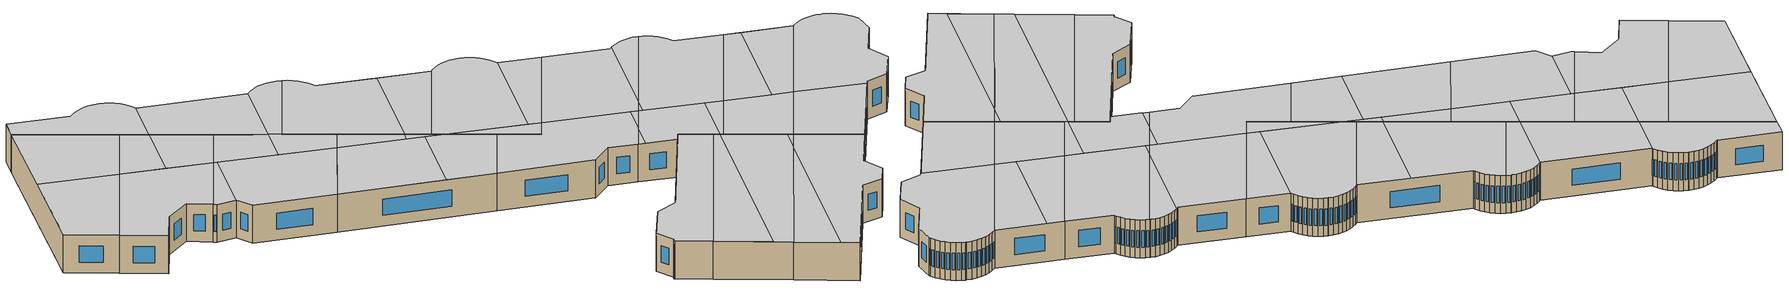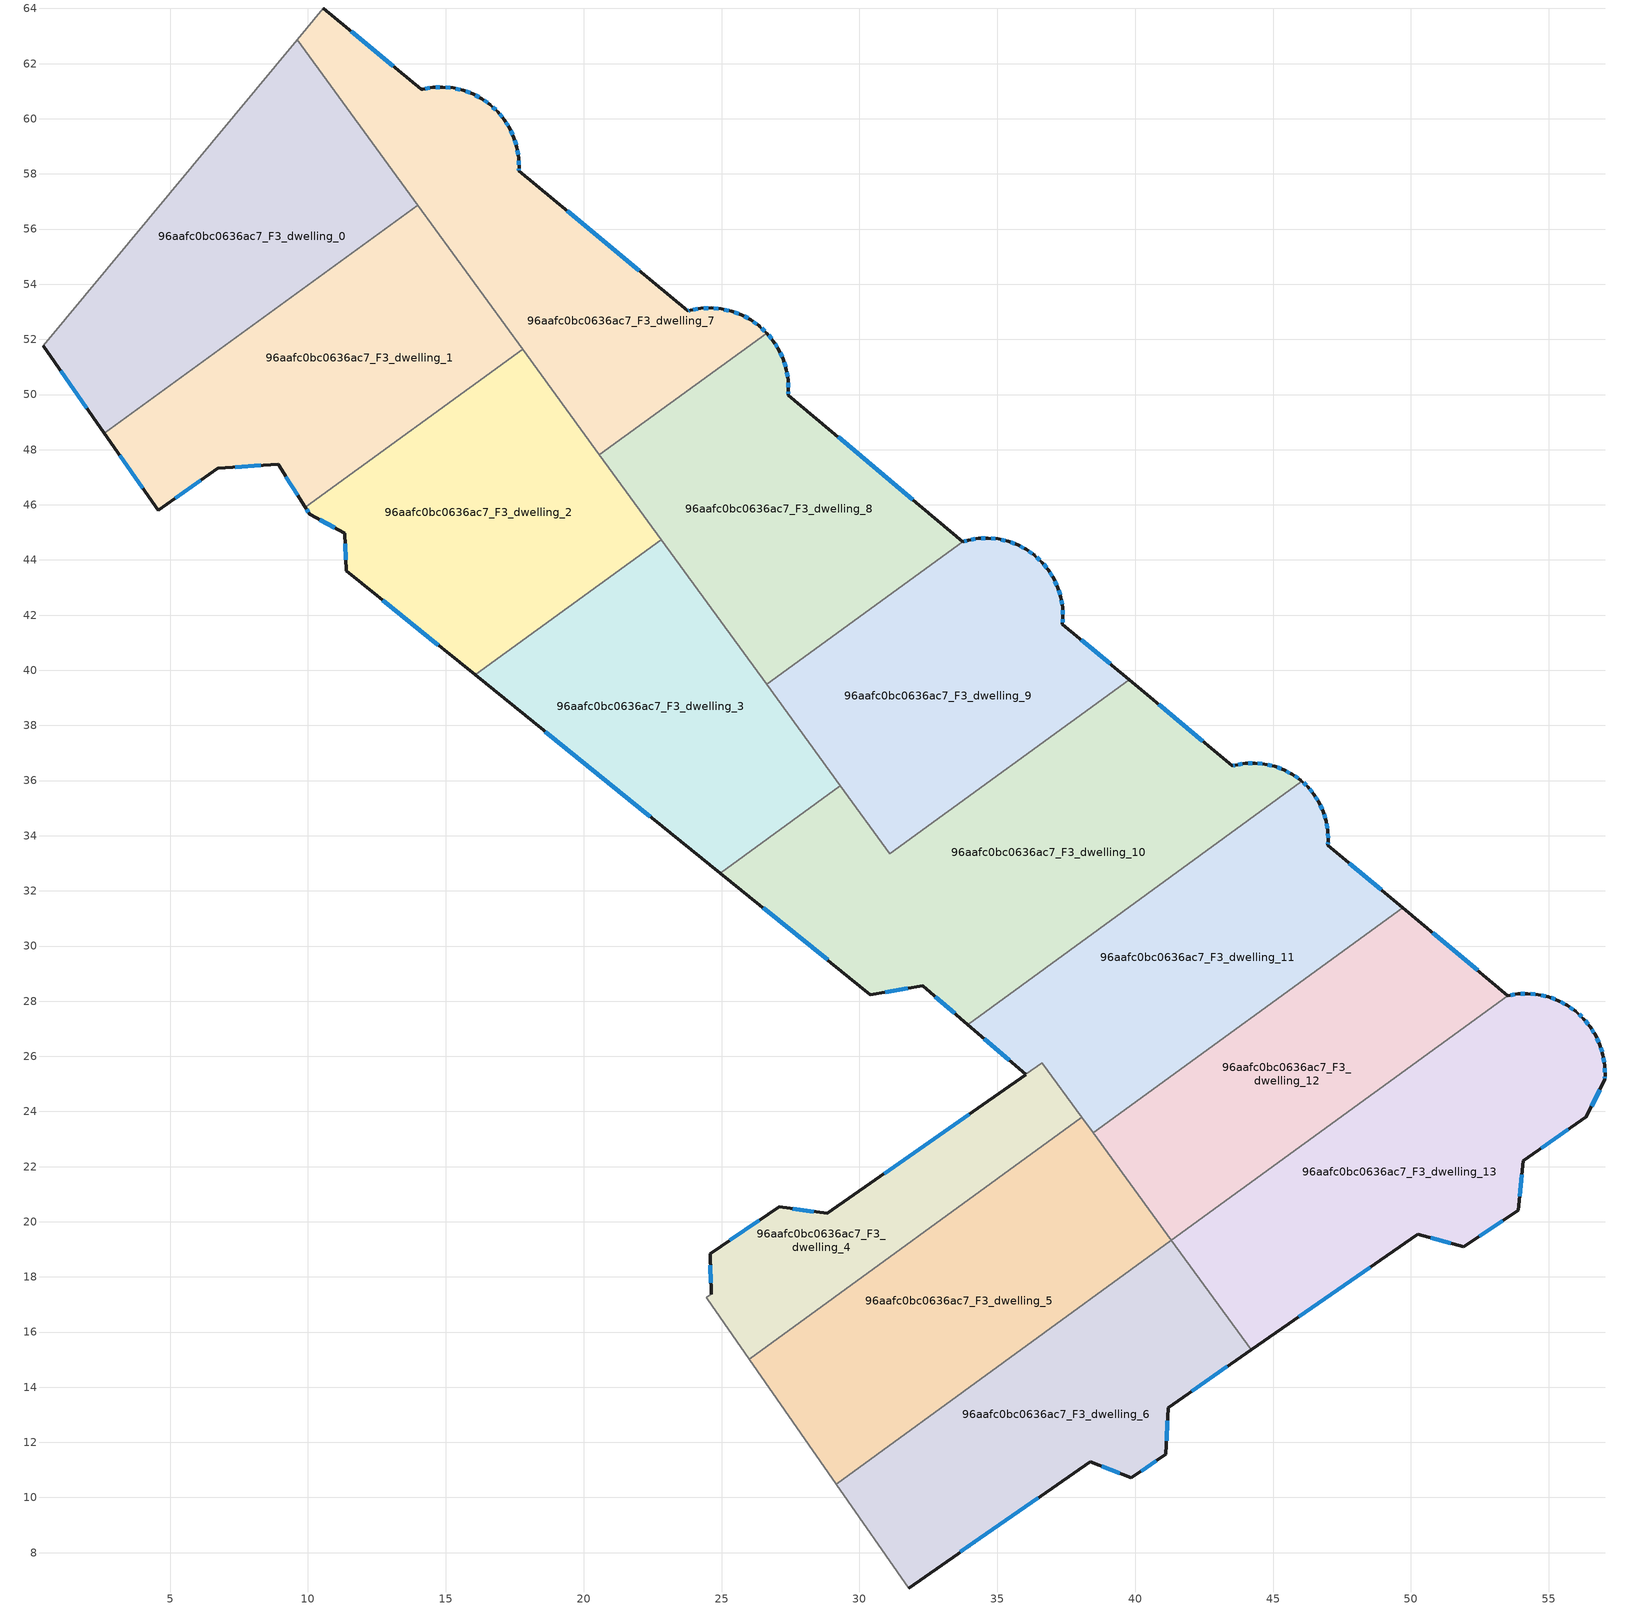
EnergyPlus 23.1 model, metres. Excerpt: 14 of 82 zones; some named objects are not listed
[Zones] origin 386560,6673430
96aafc0bc0636ac7_F3_dwelling_0
 floor to 96aafc0bc0636ac7_F2_dwelling_0 (EU_floor_Construction): 9.61,62.87 13.97,56.87 2.61,48.6 0.41,51.76 z9
 wall outside (EU_wall_Construction): 0.41,51.76 2.61,48.6 z9:12
 wall to 96aafc0bc0636ac7_F3_dwelling_1 (EU_wall_Construction): 2.61,48.6 13.97,56.87 z9:12
 wall adiabatic (EU_wall_Construction): 9.61,62.87 0.41,51.76 z9:12
 wall to 96aafc0bc0636ac7_F3_dwelling_7 (EU_wall_Construction): 13.97,56.87 9.61,62.87 z9:12
 window (EU_Window_Construction): 1.04,50.86 1.98,49.5 z9.86:11.14
 ceiling adiabatic (EU_roof_Construction): 13.97,56.87 9.61,62.87 5.07,57.38 9.51,53.62 z12
 ceiling to 96aafc0bc0636ac7_F4_dwelling_0 (EU_floor_Construction): 9.51,53.62 5.07,57.38 0.41,51.76 2.61,48.6 z12
96aafc0bc0636ac7_F3_dwelling_1
 floor to 96aafc0bc0636ac7_F2_dwelling_1 (EU_floor_Construction): 13.97,56.87 17.78,51.64 9.91,45.91 8.92,47.47 6.73,47.32 4.57,45.79 2.61,48.6 z9
 wall outside (EU_wall_Construction): 2.61,48.6 4.57,45.79 6.73,47.32 8.92,47.47 9.91,45.91 z9:12
 wall to 96aafc0bc0636ac7_F3_dwelling_2 (EU_wall_Construction): 9.91,45.91 17.78,51.64 z9:12
 wall to 96aafc0bc0636ac7_F3_dwelling_7 (EU_wall_Construction): 17.79,51.64 13.98,56.87 z9:12
 window (EU_Window_Construction): 3.17,47.8 4.01,46.6 / 9.2,47.02 9.63,46.35 / 7.36,47.36 8.29,47.43 / 5.19,46.23 6.11,46.88 z9.86:11.14
 ceiling to 96aafc0bc0636ac7_F4_dwelling_0 (EU_floor_Construction): 14.61,49.33 9.51,53.62 2.61,48.6 4.57,45.79 6.73,47.32 8.92,47.47 9.91,45.91 z12
 ceiling to 96aafc0bc0636ac7_F4_dwelling_7 (EU_floor_Construction): 17.78,51.64 15.19,55.2 12.06,51.48 14.61,49.33 z12
 ceiling to 96aafc0bc0636ac7_F4_dwelling_6 (EU_floor_Construction): 12.06,51.48 15.19,55.2 13.97,56.87 9.51,53.62 z12
96aafc0bc0636ac7_F3_dwelling_10
 floor to 96aafc0bc0636ac7_F2_dwelling_10 (EU_floor_Construction): 45.05,36.52 45.39,36.39 45.71,36.23 46,36.02 46.02,36 46.05,35.97 33.93,27.15 32.29,28.56 30.4,28.24 24.95,32.64 29.31,35.81 31.11,33.34 39.78,39.66 43.53,36.53 43.64,36.56 43.99,36.62 44.35,36.63 44.71,36.6 z9
 wall outside (EU_wall_Construction): 24.95,32.64 30.4,28.24 32.29,28.56 33.93,27.15 / 46.05,35.97 46.02,36 46,36.02 45.71,36.23 45.39,36.39 45.05,36.52 44.71,36.6 44.35,36.63 43.99,36.62 43.64,36.56 43.53,36.53 39.78,39.66 z9:12
 wall to 96aafc0bc0636ac7_F3_dwelling_3 (EU_wall_Construction): 29.31,35.81 24.95,32.64 z9:12
 wall to 96aafc0bc0636ac7_F3_dwelling_9 (EU_wall_Construction): 39.78,39.66 31.11,33.34 29.31,35.81 z9:12
 wall to 96aafc0bc0636ac7_F3_dwelling_11 (EU_wall_Construction): 33.93,27.15 46.05,35.97 z9:12
 window (EU_Window_Construction): 30.94,28.33 31.75,28.47 / 26.51,31.38 28.85,29.49 / 42.46,37.43 40.85,38.76 / 43.61,36.55 43.56,36.54 / 43.89,36.6 43.74,36.58 / 44.25,36.63 44.09,36.62 / 44.6,36.61 44.45,36.62 / 44.96,36.54 44.81,36.58 / 45.29,36.43 45.15,36.48 / 45.62,36.27 45.48,36.35 / 45.91,36.08 45.79,36.17 / 32.76,28.16 33.46,27.55 z9.86:11.14
 ceiling to 96aafc0bc0636ac7_F4_dwelling_10 (EU_floor_Construction): 38.76,30.67 43.75,36.58 43.64,36.56 43.53,36.53 39.78,39.66 32.43,34.3 37.67,29.88 z12
 ceiling to 96aafc0bc0636ac7_F4_dwelling_2 (EU_floor_Construction): 35.7,28.45 37.23,30.25 32.43,34.3 31.11,33.34 29.31,35.81 24.95,32.64 30.4,28.24 32.29,28.56 33.93,27.15 z12
 ceiling to 96aafc0bc0636ac7_F4_dwelling_11 (EU_floor_Construction): 46.05,35.97 46.02,36 46,36.02 45.71,36.23 45.39,36.39 45.05,36.52 44.71,36.6 44.35,36.63 43.99,36.62 43.75,36.58 38.76,30.67 z12
 ceiling to 96aafc0bc0636ac7_F4_dwelling_3 (EU_floor_Construction): 37.67,29.88 37.23,30.25 35.7,28.45 z12
96aafc0bc0636ac7_F3_dwelling_11
 floor to 96aafc0bc0636ac7_F2_dwelling_11 (EU_floor_Construction): 46.82,34.87 46.93,34.53 46.99,34.17 47,33.82 46.99,33.65 49.7,31.39 38.47,23.22 36.63,25.76 36.04,25.34 33.93,27.15 46.05,35.97 46.26,35.78 46.49,35.5 46.68,35.2 z9
 wall outside (EU_wall_Construction): 49.7,31.39 46.99,33.65 47,33.82 46.99,34.17 46.93,34.53 46.82,34.87 46.68,35.2 46.49,35.5 46.26,35.78 46.05,35.97 / 33.93,27.15 36.04,25.34 z9:12
 wall to 96aafc0bc0636ac7_F3_dwelling_12 (EU_wall_Construction): 38.47,23.22 49.7,31.39 z9:12
 wall to 96aafc0bc0636ac7_F3_dwelling_4 (EU_wall_Construction): 36.04,25.34 36.63,25.76 / 36.63,25.75 38.06,23.8 z9:12
 wall to 96aafc0bc0636ac7_F3_dwelling_5 (EU_wall_Construction): 38.06,23.8 38.47,23.22 z9:12
 window (EU_Window_Construction): 46.62,35.28 46.54,35.41 / 46.78,34.96 46.72,35.1 / 46.9,34.63 46.85,34.77 / 46.97,34.28 46.95,34.43 / 47,33.92 46.99,34.07 / 46.99,33.7 47,33.77 / 48.92,32.04 47.76,33 / 34.53,26.64 35.43,25.86 / 46.2,35.83 46.11,35.92 / 46.42,35.58 46.32,35.7 z9.86:11.14
 ceiling to 96aafc0bc0636ac7_F4_dwelling_11 (EU_floor_Construction): 49.7,31.39 46.99,33.65 47,33.82 46.99,34.17 46.93,34.53 46.82,34.87 46.68,35.2 46.49,35.5 46.26,35.78 46.05,35.97 38.76,30.67 37.92,29.67 42.28,25.99 z12
 ceiling to 96aafc0bc0636ac7_F4_dwelling_10 (EU_floor_Construction): 37.92,29.67 38.76,30.67 37.67,29.88 z12
 ceiling to 96aafc0bc0636ac7_F4_dwelling_4 (EU_floor_Construction): 42.28,25.99 41.26,26.85 38.35,23.4 38.48,23.22 z12
 ceiling to 96aafc0bc0636ac7_F4_dwelling_3 (EU_floor_Construction): 38.35,23.4 41.26,26.85 37.67,29.88 35.7,28.45 34.33,26.81 36.04,25.34 36.63,25.76 z12
 ceiling adiabatic (EU_roof_Construction): 36.04,25.34 34.33,26.81 35.7,28.45 33.93,27.15 z12
96aafc0bc0636ac7_F3_dwelling_12
 floor to 96aafc0bc0636ac7_F2_dwelling_12 (EU_floor_Construction): 53.52,28.21 41.32,19.32 38.47,23.22 49.7,31.39 z9
 wall outside (EU_wall_Construction): 53.52,28.21 49.7,31.39 z9:12
 wall to 96aafc0bc0636ac7_F3_dwelling_13 (EU_wall_Construction): 41.32,19.32 53.52,28.21 z9:12
 wall to 96aafc0bc0636ac7_F3_dwelling_5 (EU_wall_Construction): 38.47,23.22 41.32,19.32 z9:12
 window (EU_Window_Construction): 52.43,29.12 50.79,30.48 z9.86:11.14
 ceiling to 96aafc0bc0636ac7_F4_dwelling_11 (EU_floor_Construction): 44.91,23.78 50.65,30.59 49.7,31.39 42.28,25.99 z12
 ceiling to 96aafc0bc0636ac7_F4_dwelling_12 (EU_floor_Construction): 53.52,28.21 50.65,30.59 44.91,23.78 46.08,22.79 z12
 ceiling adiabatic (EU_roof_Construction): 46.08,22.79 42.28,25.99 38.47,23.22 41.32,19.32 z12
96aafc0bc0636ac7_F3_dwelling_13
 floor to 96aafc0bc0636ac7_F2_dwelling_13 (EU_floor_Construction): 56.26,27.37 56.5,27.08 56.7,26.76 56.85,26.42 56.96,26.05 57.03,25.68 57.04,25.31 57.03,25.17 56.37,23.8 54.08,22.21 53.89,20.41 51.92,19.09 50.25,19.55 44.21,15.35 41.32,19.32 53.52,28.21 53.87,28.26 54.24,28.28 54.62,28.24 54.99,28.16 55.34,28.02 55.67,27.85 55.98,27.63 56.04,27.58 z9
 wall outside (EU_wall_Construction): 44.21,15.35 50.25,19.55 51.92,19.09 53.89,20.41 54.08,22.21 56.37,23.8 57.03,25.17 57.04,25.31 57.03,25.68 56.96,26.05 56.85,26.42 56.7,26.76 56.5,27.08 56.26,27.37 56.04,27.58 55.98,27.63 55.67,27.85 55.34,28.02 54.99,28.16 54.62,28.24 54.24,28.28 53.87,28.26 53.52,28.21 z9:12
 wall to 96aafc0bc0636ac7_F3_dwelling_6 (EU_wall_Construction): 41.32,19.32 44.21,15.35 z9:12
 window (EU_Window_Construction): 55.58,27.9 55.44,27.97 / 55.89,27.69 55.76,27.78 / 56.2,27.43 56.1,27.52 / 56.43,27.16 56.33,27.29 / 56.64,26.85 56.55,26.99 / 56.81,26.51 56.74,26.66 / 56.93,26.16 56.89,26.31 / 57.01,25.79 56.98,25.95 / 57.04,25.41 57.03,25.58 / 57.03,25.21 57.04,25.27 / 56.56,24.19 56.84,24.78 / 54.73,22.66 55.71,23.35 / 53.95,20.93 54.02,21.7 / 52.48,19.47 53.33,20.03 / 50.73,19.42 51.44,19.22 / 45.93,16.55 48.52,18.35 / 53.77,28.25 53.62,28.22 / 54.14,28.27 53.98,28.27 / 54.51,28.25 54.35,28.26 / 54.88,28.18 54.73,28.22 / 55.24,28.06 55.09,28.12 z9.86:11.14
 ceiling to 96aafc0bc0636ac7_F4_dwelling_5 (EU_floor_Construction): 50.07,19.42 46.08,22.79 41.32,19.32 44.21,15.35 z12
 ceiling to 96aafc0bc0636ac7_F4_dwelling_12 (EU_floor_Construction): 53.89,20.41 54.08,22.21 56.37,23.8 57.03,25.17 57.04,25.31 57.03,25.68 56.96,26.05 56.85,26.42 56.7,26.76 56.5,27.08 56.26,27.37 56.04,27.58 55.98,27.63 55.67,27.85 55.34,28.02 54.99,28.16 54.62,28.24 54.24,28.28 53.87,28.26 53.52,28.21 46.08,22.79 50.07,19.42 50.25,19.55 51.92,19.09 z12
96aafc0bc0636ac7_F3_dwelling_2
 floor to 96aafc0bc0636ac7_F2_dwelling_2 (EU_floor_Construction): 17.78,51.64 22.81,44.74 16.07,39.83 11.39,43.62 11.33,44.97 10.07,45.67 9.91,45.91 z9
 wall outside (EU_wall_Construction): 9.91,45.91 10.07,45.67 11.33,44.97 11.39,43.62 16.07,39.83 z9:12
 wall to 96aafc0bc0636ac7_F3_dwelling_3 (EU_wall_Construction): 16.07,39.83 22.81,44.74 z9:12
 wall to 96aafc0bc0636ac7_F3_dwelling_8 (EU_wall_Construction): 22.81,44.74 20.57,47.81 z9:12
 wall to 96aafc0bc0636ac7_F3_dwelling_7 (EU_wall_Construction): 20.57,47.81 17.79,51.64 z9:12
 window (EU_Window_Construction): 9.96,45.84 10.02,45.73 / 12.72,42.53 14.73,40.91 / 11.35,44.58 11.37,44 / 10.43,45.47 10.97,45.17 z9.86:11.14
 ceiling to 96aafc0bc0636ac7_F4_dwelling_1 (EU_floor_Construction): 21.33,43.66 14.84,49.13 11.33,44.97 11.39,43.62 16.07,39.83 z12
 ceiling to 96aafc0bc0636ac7_F4_dwelling_0 (EU_floor_Construction): 11.33,44.97 14.84,49.13 14.61,49.33 9.91,45.91 10.07,45.67 z12
 ceiling to 96aafc0bc0636ac7_F4_dwelling_7 (EU_floor_Construction): 18.13,46.36 20.01,48.58 17.78,51.64 14.61,49.33 z12
 ceiling adiabatic (EU_roof_Construction): 22.81,44.74 20.01,48.58 18.13,46.36 21.33,43.66 z12
96aafc0bc0636ac7_F3_dwelling_3
 floor to 96aafc0bc0636ac7_F2_dwelling_3 (EU_floor_Construction): 22.81,44.74 29.31,35.81 24.95,32.64 16.07,39.83 z9
 wall outside (EU_wall_Construction): 16.07,39.83 24.95,32.64 z9:12
 wall to 96aafc0bc0636ac7_F3_dwelling_8 (EU_wall_Construction): 26.63,39.49 22.81,44.74 z9:12
 wall to 96aafc0bc0636ac7_F3_dwelling_9 (EU_wall_Construction): 29.31,35.81 26.63,39.49 z9:12
 window (EU_Window_Construction): 18.6,37.78 22.41,34.7 z9.86:11.14
 ceiling to 96aafc0bc0636ac7_F4_dwelling_1 (EU_floor_Construction): 22.13,34.93 26.1,39.64 21.33,43.66 16.07,39.83 z12
 ceiling to 96aafc0bc0636ac7_F4_dwelling_2 (EU_floor_Construction): 29.31,35.81 27.2,38.71 26.1,39.64 22.13,34.93 24.95,32.64 z12
 ceiling to 96aafc0bc0636ac7_F4_dwelling_9 (EU_floor_Construction): 27.2,38.71 25.55,40.97 25.12,40.46 z12
 ceiling adiabatic (EU_roof_Construction): 25.12,40.46 25.55,40.97 22.81,44.74 21.33,43.66 z12
96aafc0bc0636ac7_F3_dwelling_4
 floor to 96aafc0bc0636ac7_F2_dwelling_4 (EU_floor_Construction): 36.63,25.76 38.06,23.8 26,15.02 24.48,17.2 24.44,17.26 24.48,17.28 24.63,17.37 24.58,18.83 27.09,20.54 28.84,20.3 z9
 wall outside (EU_wall_Construction): 36.03,25.34 28.84,20.3 27.09,20.54 24.58,18.83 24.63,17.37 z9:12
 wall to 96aafc0bc0636ac7_F3_dwelling_5 (EU_wall_Construction): 26,15.02 38.06,23.8 z9:12
 wall adiabatic (EU_wall_Construction): 24.63,17.37 24.48,17.28 24.44,17.26 24.48,17.2 26,15.02 z9:12
 window (EU_Window_Construction): 24.6,18.42 24.61,17.79 / 26.38,20.05 25.3,19.32 / 28.34,20.37 27.59,20.47 / 33.98,23.9 30.89,21.74 z9.86:11.14
 ceiling to 96aafc0bc0636ac7_F4_dwelling_3 (EU_floor_Construction): 38.06,23.8 36.63,25.76 28.84,20.3 27.09,20.54 24.58,18.83 24.63,17.37 24.44,17.26 24.48,17.2 26,15.02 z12
96aafc0bc0636ac7_F3_dwelling_5
 floor to 96aafc0bc0636ac7_F2_dwelling_5 (EU_floor_Construction): 38.06,23.8 41.32,19.32 29.17,10.47 26,15.02 z9
 wall to 96aafc0bc0636ac7_F3_dwelling_6 (EU_wall_Construction): 29.17,10.47 41.32,19.32 z9:12
 wall adiabatic (EU_wall_Construction): 26,15.02 29.17,10.47 z9:12
 ceiling to 96aafc0bc0636ac7_F4_dwelling_4 (EU_floor_Construction): 39.95,18.32 41.07,19.66 38.35,23.4 28.39,11.59 29.17,10.48 z12
 ceiling to 96aafc0bc0636ac7_F4_dwelling_3 (EU_floor_Construction): 28.39,11.59 38.35,23.4 38.06,23.8 26,15.02 z12
 ceiling adiabatic (EU_roof_Construction): 41.32,19.32 41.07,19.66 39.95,18.32 z12
96aafc0bc0636ac7_F3_dwelling_6
 floor to 96aafc0bc0636ac7_F2_dwelling_6 (EU_floor_Construction): 41.32,19.32 44.21,15.35 41.19,13.26 41.12,11.57 39.86,10.71 38.37,11.29 31.78,6.72 29.17,10.47 z9
 wall outside (EU_wall_Construction): 31.78,6.72 38.37,11.29 39.86,10.71 41.12,11.57 41.19,13.26 44.21,15.35 z9:12
 wall adiabatic (EU_wall_Construction): 29.17,10.47 31.78,6.72 z9:12
 window (EU_Window_Construction): 33.67,8.03 36.49,9.99 / 42.05,13.86 43.35,14.75 / 41.14,12.05 41.17,12.78 / 40.22,10.96 40.76,11.32 / 38.8,11.13 39.44,10.88 z9.86:11.14
 ceiling to 96aafc0bc0636ac7_F4_dwelling_5 (EU_floor_Construction): 41.12,11.57 41.19,13.26 44.21,15.35 41.32,19.32 39.95,18.32 31.05,7.77 31.78,6.72 38.37,11.29 39.86,10.71 z12
 ceiling to 96aafc0bc0636ac7_F4_dwelling_4 (EU_floor_Construction): 31.05,7.77 39.95,18.32 29.17,10.48 z12
96aafc0bc0636ac7_F3_dwelling_7
 floor to 96aafc0bc0636ac7_F2_dwelling_7 (EU_floor_Construction): 17.32,59.65 17.47,59.32 17.58,58.96 17.64,58.59 17.66,58.22 17.65,58.11 23.77,53.04 23.87,53.06 24.24,53.13 24.62,53.14 25,53.1 25.37,53.02 25.72,52.89 26.06,52.71 26.36,52.49 26.4,52.46 26.64,52.23 20.57,47.81 9.61,62.87 10.57,64.02 14.11,61.07 14.16,61.08 14.52,61.14 14.9,61.15 15.27,61.12 15.63,61.03 15.98,60.9 16.31,60.73 16.61,60.51 16.63,60.49 16.88,60.26 17.12,59.97 z9
 wall outside (EU_wall_Construction): 26.64,52.23 26.4,52.46 26.36,52.49 26.06,52.71 25.72,52.89 25.37,53.02 25,53.1 24.62,53.14 24.24,53.13 23.87,53.06 23.77,53.04 17.65,58.11 17.66,58.22 17.64,58.59 17.58,58.96 17.47,59.32 17.32,59.65 17.12,59.97 16.88,60.26 16.63,60.49 16.61,60.51 16.31,60.73 15.98,60.9 15.63,61.03 15.27,61.12 14.9,61.15 14.52,61.14 14.16,61.08 14.11,61.07 10.57,64.02 z9:12
 wall to 96aafc0bc0636ac7_F3_dwelling_8 (EU_wall_Construction): 20.57,47.81 26.64,52.23 z9:12
 wall adiabatic (EU_wall_Construction): 10.57,64.02 9.61,62.87 z9:12
 window (EU_Window_Construction): 14.42,61.12 14.26,61.09 / 14.79,61.15 14.63,61.14 / 15.16,61.13 15,61.14 / 15.53,61.06 15.37,61.09 / 15.88,60.94 15.73,60.99 / 16.21,60.78 16.07,60.85 / 16.52,60.57 16.39,60.67 / 16.81,60.32 16.71,60.43 / 17.05,60.05 16.95,60.17 / 17.26,59.74 17.18,59.88 / 17.43,59.41 17.36,59.56 / 17.55,59.06 17.5,59.21 / 17.63,58.7 17.6,58.85 / 17.65,58.33 17.65,58.48 / 17.65,58.14 17.65,58.19 / 22.02,54.49 19.4,56.66 / 23.84,53.06 23.8,53.05 / 24.13,53.11 23.97,53.08 / 24.51,53.14 24.35,53.13 / 24.89,53.11 24.73,53.13 / 25.26,53.04 25.1,53.08 / 25.62,52.92 25.47,52.98 / 25.96,52.76 25.82,52.84 / 26.28,52.55 26.14,52.65 / 26.57,52.3 26.47,52.4 / 13.09,61.91 11.58,63.17 z9.86:11.14
 ceiling to 96aafc0bc0636ac7_F4_dwelling_7 (EU_floor_Construction): 20.01,48.58 23.77,53.04 17.65,58.11 15.19,55.2 z12
 ceiling to 96aafc0bc0636ac7_F4_dwelling_8 (EU_floor_Construction): 26.64,52.23 26.4,52.46 26.36,52.49 26.06,52.71 25.72,52.89 25.37,53.02 25,53.1 24.62,53.14 24.24,53.13 23.87,53.06 23.77,53.04 20.01,48.58 20.57,47.81 z12
 ceiling to 96aafc0bc0636ac7_F4_dwelling_6 (EU_floor_Construction): 15.19,55.2 17.65,58.11 17.66,58.22 17.64,58.59 17.58,58.96 17.47,59.32 17.32,59.65 17.12,59.97 16.88,60.26 16.63,60.49 16.61,60.51 16.31,60.73 15.98,60.9 15.63,61.03 15.27,61.12 14.9,61.15 14.52,61.14 14.16,61.08 14.11,61.07 10.57,64.02 9.61,62.87 z12
96aafc0bc0636ac7_F3_dwelling_8
 floor to 96aafc0bc0636ac7_F2_dwelling_8 (EU_floor_Construction): 27.35,50.91 27.41,50.53 27.43,50.15 27.42,49.98 33.74,44.67 26.63,39.49 20.57,47.81 26.64,52.23 26.88,51.94 27.08,51.62 27.24,51.27 z9
 wall outside (EU_wall_Construction): 33.74,44.67 27.42,49.98 27.43,50.15 27.41,50.53 27.35,50.91 27.24,51.27 27.08,51.62 26.88,51.94 26.64,52.23 z9:12
 wall to 96aafc0bc0636ac7_F3_dwelling_9 (EU_wall_Construction): 26.63,39.49 33.74,44.67 z9:12
 window (EU_Window_Construction): 27.03,51.71 26.94,51.85 / 27.2,51.37 27.13,51.52 / 27.32,51.01 27.27,51.17 / 27.4,50.64 27.37,50.8 / 27.42,50.26 27.42,50.42 / 27.42,50.03 27.43,50.1 / 31.94,46.18 29.23,48.46 / 26.81,52.02 26.71,52.15 z9.86:11.14
 ceiling to 96aafc0bc0636ac7_F4_dwelling_8 (EU_floor_Construction): 25.55,40.97 30.77,47.16 27.42,49.98 27.43,50.15 27.41,50.53 27.35,50.91 27.24,51.27 27.08,51.62 26.88,51.94 26.64,52.23 20.57,47.81 z12
 ceiling to 96aafc0bc0636ac7_F4_dwelling_9 (EU_floor_Construction): 33.74,44.67 30.77,47.16 25.55,40.97 26.63,39.49 z12
96aafc0bc0636ac7_F3_dwelling_9
 floor to 96aafc0bc0636ac7_F2_dwelling_9 (EU_floor_Construction): 37.05,43.33 37.2,43 37.31,42.65 37.37,42.29 37.38,41.92 37.36,41.68 39.78,39.66 31.11,33.34 26.63,39.49 33.74,44.67 33.95,44.72 34.31,44.78 34.68,44.8 35.04,44.76 35.39,44.68 35.74,44.55 36.06,44.38 36.36,44.17 36.37,44.16 36.62,43.92 36.85,43.64 z9
 wall outside (EU_wall_Construction): 39.78,39.66 37.36,41.68 37.38,41.92 37.37,42.29 37.31,42.65 37.2,43 37.05,43.33 36.85,43.64 36.62,43.92 36.37,44.16 36.36,44.17 36.06,44.38 35.74,44.55 35.39,44.68 35.04,44.76 34.68,44.8 34.31,44.78 33.95,44.72 33.74,44.67 z9:12
 window (EU_Window_Construction): 34.21,44.77 34.05,44.74 / 34.57,44.79 34.42,44.79 / 34.94,44.77 34.78,44.79 / 35.29,44.7 35.14,44.74 / 35.64,44.59 35.49,44.64 / 35.97,44.43 35.83,44.5 / 36.27,44.23 36.14,44.32 / 36.55,43.99 36.44,44.09 / 36.79,43.72 36.69,43.84 / 36.99,43.42 36.91,43.55 / 37.16,43.09 37.09,43.23 / 37.28,42.75 37.23,42.9 / 37.35,42.39 37.32,42.54 / 37.38,42.03 37.37,42.18 / 37.37,41.75 37.37,41.85 / 39.09,40.23 38.05,41.1 / 33.89,44.71 33.8,44.68 z9.86:11.14
 ceiling to 96aafc0bc0636ac7_F4_dwelling_9 (EU_floor_Construction): 31.68,34.93 37.36,41.68 37.38,41.92 37.37,42.29 37.31,42.65 37.2,43 37.05,43.33 36.85,43.64 36.62,43.92 36.37,44.16 36.36,44.17 36.06,44.38 35.74,44.55 35.39,44.68 35.04,44.76 34.68,44.8 34.31,44.78 33.95,44.72 33.74,44.67 26.63,39.49 27.2,38.71 z12
 ceiling to 96aafc0bc0636ac7_F4_dwelling_10 (EU_floor_Construction): 39.78,39.66 37.36,41.68 31.68,34.93 32.43,34.3 z12
 ceiling to 96aafc0bc0636ac7_F4_dwelling_2 (EU_floor_Construction): 32.43,34.3 27.2,38.71 31.11,33.34 z12
[Building]
EU S2 Campaign: North Axis=0; Terrain=City; Solar Distribution=FullExterior
[Site:Location]
Helsinki-Vantaa.AP: Latitude=60.317; Longitude=24.963; Time Zone=2; Elevation=54.6
[SizingPeriod:WeatherFileDays]
AnnualSizingPeriod: Begin Month=1; Begin Day of Month=1; End Month=12; End Day of Month=31; Day of Week for Start Day=Monday; Use Weather File Daylight Saving Period=No; Use Weather File Rain and Snow Indicators=No
[MATERIAL]
EU_InternalMass_Material: Roughness=MediumRough; Thickness=0.1; Conductivity=1; Density=1800; Specific Heat=900; Thermal Absorptance=0.9; Solar Absorptance=0.7; Visible Absorptance=0.7
[MATERIAL:NOMASS] Roughness=MediumRough; Thermal Absorptance=0.9; Solar Absorptance=0.7; Visible Absorptance=0.7
Name | Thermal Resistance
EU_wall_NoMass | 1.10183
EU_roof_NoMass; EU_floor_NoMass | 1.70606
[WINDOWMATERIAL:SIMPLEGLAZINGSYSTEM]
EU_Window_SimpleGlazing: UFactor=3.11035; Solar Heat Gain Coefficient=0.8; Visible Transmittance=0.8
[CONSTRUCTION]
EU_wall_Construction: EU_wall_NoMass
EU_roof_Construction: EU_roof_NoMass
EU_floor_Construction: EU_floor_NoMass
EU_Window_Construction: EU_Window_SimpleGlazing
EU_InternalMass_Construction: EU_InternalMass_Material
[ZONE] Type=1; Multiplier=1; Ceiling Height=autocalculate; Floor Area=autocalculate; Part of Total Floor Area=Yes
Name | Volume
96aafc0bc0636ac7_F3_dwelling_0 | 236.595
96aafc0bc0636ac7_F3_dwelling_1 | 236.65
96aafc0bc0636ac7_F3_dwelling_10 | 344.596
96aafc0bc0636ac7_F3_dwelling_11 | 245.219
96aafc0bc0636ac7_F3_dwelling_12 | 209.717
96aafc0bc0636ac7_F3_dwelling_13 | 263.496
96aafc0bc0636ac7_F3_dwelling_2 | 236.61
96aafc0bc0636ac7_F3_dwelling_3 | 227.387
96aafc0bc0636ac7_F3_dwelling_4 | 129.318
96aafc0bc0636ac7_F3_dwelling_5 | 248.728
96aafc0bc0636ac7_F3_dwelling_6 | 224.537
96aafc0bc0636ac7_F3_dwelling_7 | 236.621
96aafc0bc0636ac7_F3_dwelling_8 | 237.795
96aafc0bc0636ac7_F3_dwelling_9 | 235.43
[INTERNALMASS] Construction=EU_InternalMass_Construction
Name | Zone or ZoneList | Surface Area
96aafc0bc0636ac7_F3_dwelling_0_EU_InternalMass | 96aafc0bc0636ac7_F3_dwelling_0 | 78.8651
96aafc0bc0636ac7_F3_dwelling_1_EU_InternalMass | 96aafc0bc0636ac7_F3_dwelling_1 | 78.8835
96aafc0bc0636ac7_F3_dwelling_2_EU_InternalMass | 96aafc0bc0636ac7_F3_dwelling_2 | 78.8698
96aafc0bc0636ac7_F3_dwelling_3_EU_InternalMass | 96aafc0bc0636ac7_F3_dwelling_3 | 75.7956
96aafc0bc0636ac7_F3_dwelling_4_EU_InternalMass | 96aafc0bc0636ac7_F3_dwelling_4 | 43.1028
96aafc0bc0636ac7_F3_dwelling_5_EU_InternalMass | 96aafc0bc0636ac7_F3_dwelling_5 | 82.9095
96aafc0bc0636ac7_F3_dwelling_6_EU_InternalMass | 96aafc0bc0636ac7_F3_dwelling_6 | 74.8455
96aafc0bc0636ac7_F3_dwelling_7_EU_InternalMass | 96aafc0bc0636ac7_F3_dwelling_7 | 78.8724
96aafc0bc0636ac7_F3_dwelling_8_EU_InternalMass | 96aafc0bc0636ac7_F3_dwelling_8 | 79.2651
96aafc0bc0636ac7_F3_dwelling_9_EU_InternalMass | 96aafc0bc0636ac7_F3_dwelling_9 | 78.477
96aafc0bc0636ac7_F3_dwelling_10_EU_InternalMass | 96aafc0bc0636ac7_F3_dwelling_10 | 114.866
96aafc0bc0636ac7_F3_dwelling_11_EU_InternalMass | 96aafc0bc0636ac7_F3_dwelling_11 | 81.7392
96aafc0bc0636ac7_F3_dwelling_12_EU_InternalMass | 96aafc0bc0636ac7_F3_dwelling_12 | 69.9057
96aafc0bc0636ac7_F3_dwelling_13_EU_InternalMass | 96aafc0bc0636ac7_F3_dwelling_13 | 87.8324
[OTHEREQUIPMENT] Fuel Type=Electricity; Design Level Calculation Method=Watts/Area; Power per Zone Floor Area=1; Fraction Latent=0; Fraction Radiant=0; Fraction Lost=0; Carbon Dioxide Generation Rate=0; EndUse Subcategory=EU_Step8_InternalGains
Name | Zone or ZoneList or Space or SpaceList | Schedule
EU_Step8_InternalGain_96aafc0bc0636ac7_F3_dwelling_0_f000 | 96aafc0bc0636ac7_F3_dwelling_0 | EU_Step8_GainSchedule_96aafc0bc0636ac7_F3_dwelling_0_f000
EU_Step8_InternalGain_96aafc0bc0636ac7_F3_dwelling_1_f000 | 96aafc0bc0636ac7_F3_dwelling_1 | EU_Step8_GainSchedule_96aafc0bc0636ac7_F3_dwelling_1_f000
EU_Step8_InternalGain_96aafc0bc0636ac7_F3_dwelling_2_f000 | 96aafc0bc0636ac7_F3_dwelling_2 | EU_Step8_GainSchedule_96aafc0bc0636ac7_F3_dwelling_2_f000
EU_Step8_InternalGain_96aafc0bc0636ac7_F3_dwelling_3_f000 | 96aafc0bc0636ac7_F3_dwelling_3 | EU_Step8_GainSchedule_96aafc0bc0636ac7_F3_dwelling_3_f000
EU_Step8_InternalGain_96aafc0bc0636ac7_F3_dwelling_4_f000 | 96aafc0bc0636ac7_F3_dwelling_4 | EU_Step8_GainSchedule_96aafc0bc0636ac7_F3_dwelling_4_f000
EU_Step8_InternalGain_96aafc0bc0636ac7_F3_dwelling_5_f000 | 96aafc0bc0636ac7_F3_dwelling_5 | EU_Step8_GainSchedule_96aafc0bc0636ac7_F3_dwelling_5_f000
EU_Step8_InternalGain_96aafc0bc0636ac7_F3_dwelling_6_f000 | 96aafc0bc0636ac7_F3_dwelling_6 | EU_Step8_GainSchedule_96aafc0bc0636ac7_F3_dwelling_6_f000
EU_Step8_InternalGain_96aafc0bc0636ac7_F3_dwelling_7_f000 | 96aafc0bc0636ac7_F3_dwelling_7 | EU_Step8_GainSchedule_96aafc0bc0636ac7_F3_dwelling_7_f000
EU_Step8_InternalGain_96aafc0bc0636ac7_F3_dwelling_8_f000 | 96aafc0bc0636ac7_F3_dwelling_8 | EU_Step8_GainSchedule_96aafc0bc0636ac7_F3_dwelling_8_f000
EU_Step8_InternalGain_96aafc0bc0636ac7_F3_dwelling_9_f000 | 96aafc0bc0636ac7_F3_dwelling_9 | EU_Step8_GainSchedule_96aafc0bc0636ac7_F3_dwelling_9_f000
EU_Step8_InternalGain_96aafc0bc0636ac7_F3_dwelling_10_f000 | 96aafc0bc0636ac7_F3_dwelling_10 | EU_Step8_GainSchedule_96aafc0bc0636ac7_F3_dwelling_10_f000
EU_Step8_InternalGain_96aafc0bc0636ac7_F3_dwelling_11_f000 | 96aafc0bc0636ac7_F3_dwelling_11 | EU_Step8_GainSchedule_96aafc0bc0636ac7_F3_dwelling_11_f000
EU_Step8_InternalGain_96aafc0bc0636ac7_F3_dwelling_12_f000 | 96aafc0bc0636ac7_F3_dwelling_12 | EU_Step8_GainSchedule_96aafc0bc0636ac7_F3_dwelling_12_f000
EU_Step8_InternalGain_96aafc0bc0636ac7_F3_dwelling_13_f000 | 96aafc0bc0636ac7_F3_dwelling_13 | EU_Step8_GainSchedule_96aafc0bc0636ac7_F3_dwelling_13_f000
[ZONEVENTILATION:DESIGNFLOWRATE] Schedule=EU_AlwaysOn; Design Flow Rate Calculation Method=AirChanges/Hour; Air Changes per Hour=0.756316; Ventilation Type=Natural; Fan Pressure Rise=0; Fan Total Efficiency=1; Constant Term Coefficient=1; Temperature Term Coefficient=0; Velocity Term Coefficient=0; Velocity Squared Term Coefficient=0; Minimum Indoor Temperature=-100; Maximum Indoor Temperature=100; Delta Temperature=-100; Minimum Outdoor Temperature=-100; Maximum Outdoor Temperature=100; Maximum Wind Speed=40
Name | Zone or ZoneList or Space or SpaceList
EU_ConstantAir_96aafc0bc0636ac7_F3_dwelling_0 | 96aafc0bc0636ac7_F3_dwelling_0
EU_ConstantAir_96aafc0bc0636ac7_F3_dwelling_1 | 96aafc0bc0636ac7_F3_dwelling_1
EU_ConstantAir_96aafc0bc0636ac7_F3_dwelling_2 | 96aafc0bc0636ac7_F3_dwelling_2
EU_ConstantAir_96aafc0bc0636ac7_F3_dwelling_3 | 96aafc0bc0636ac7_F3_dwelling_3
EU_ConstantAir_96aafc0bc0636ac7_F3_dwelling_4 | 96aafc0bc0636ac7_F3_dwelling_4
EU_ConstantAir_96aafc0bc0636ac7_F3_dwelling_5 | 96aafc0bc0636ac7_F3_dwelling_5
EU_ConstantAir_96aafc0bc0636ac7_F3_dwelling_6 | 96aafc0bc0636ac7_F3_dwelling_6
EU_ConstantAir_96aafc0bc0636ac7_F3_dwelling_7 | 96aafc0bc0636ac7_F3_dwelling_7
EU_ConstantAir_96aafc0bc0636ac7_F3_dwelling_8 | 96aafc0bc0636ac7_F3_dwelling_8
EU_ConstantAir_96aafc0bc0636ac7_F3_dwelling_9 | 96aafc0bc0636ac7_F3_dwelling_9
EU_ConstantAir_96aafc0bc0636ac7_F3_dwelling_10 | 96aafc0bc0636ac7_F3_dwelling_10
EU_ConstantAir_96aafc0bc0636ac7_F3_dwelling_11 | 96aafc0bc0636ac7_F3_dwelling_11
EU_ConstantAir_96aafc0bc0636ac7_F3_dwelling_12 | 96aafc0bc0636ac7_F3_dwelling_12
EU_ConstantAir_96aafc0bc0636ac7_F3_dwelling_13 | 96aafc0bc0636ac7_F3_dwelling_13
[HVACTEMPLATE:ZONE:IDEALLOADSAIRSYSTEM] System Availability Schedule=EU_AlwaysOn; Maximum Heating Supply Air Temperature=50; Minimum Cooling Supply Air Temperature=13; Maximum Heating Supply Air Humidity Ratio=0.0156; Minimum Cooling Supply Air Humidity Ratio=0.0077; Heating Limit=NoLimit; Cooling Limit=NoLimit; Heating Availability Schedule=EU_AlwaysOn; Cooling Availability Schedule=EU_CoolingOff; Dehumidification Control Type=ConstantSensibleHeatRatio; Cooling Sensible Heat Ratio=0.7; Dehumidification Setpoint=60; Humidification Control Type=None; Humidification Setpoint=30; Outdoor Air Method=None; Outdoor Air Flow Rate per Person=0.00944; Outdoor Air Flow Rate per Zone Floor Area=0; Outdoor Air Flow Rate per Zone=0; Demand Controlled Ventilation Type=None; Outdoor Air Economizer Type=NoEconomizer; Heat Recovery Type=None; Sensible Heat Recovery Effectiveness=0.7; Latent Heat Recovery Effectiveness=0.65
Name | Template Thermostat
96aafc0bc0636ac7_F3_dwelling_0 | EU_HeatOnly_96aafc0bc0636ac7_F3_dwelling_0
96aafc0bc0636ac7_F3_dwelling_1 | EU_HeatOnly_96aafc0bc0636ac7_F3_dwelling_1
96aafc0bc0636ac7_F3_dwelling_2 | EU_HeatOnly_96aafc0bc0636ac7_F3_dwelling_2
96aafc0bc0636ac7_F3_dwelling_3 | EU_HeatOnly_96aafc0bc0636ac7_F3_dwelling_3
96aafc0bc0636ac7_F3_dwelling_4 | EU_HeatOnly_96aafc0bc0636ac7_F3_dwelling_4
96aafc0bc0636ac7_F3_dwelling_5 | EU_HeatOnly_96aafc0bc0636ac7_F3_dwelling_5
96aafc0bc0636ac7_F3_dwelling_6 | EU_HeatOnly_96aafc0bc0636ac7_F3_dwelling_6
96aafc0bc0636ac7_F3_dwelling_7 | EU_HeatOnly_96aafc0bc0636ac7_F3_dwelling_7
96aafc0bc0636ac7_F3_dwelling_8 | EU_HeatOnly_96aafc0bc0636ac7_F3_dwelling_8
96aafc0bc0636ac7_F3_dwelling_9 | EU_HeatOnly_96aafc0bc0636ac7_F3_dwelling_9
96aafc0bc0636ac7_F3_dwelling_10 | EU_HeatOnly_96aafc0bc0636ac7_F3_dwelling_10
96aafc0bc0636ac7_F3_dwelling_11 | EU_HeatOnly_96aafc0bc0636ac7_F3_dwelling_11
96aafc0bc0636ac7_F3_dwelling_12 | EU_HeatOnly_96aafc0bc0636ac7_F3_dwelling_12
96aafc0bc0636ac7_F3_dwelling_13 | EU_HeatOnly_96aafc0bc0636ac7_F3_dwelling_13
[SIZING:ZONE] Zone Cooling Design Supply Air Temperature Input Method=SupplyAirTemperature; Zone Cooling Design Supply Air Temperature=13; Zone Heating Design Supply Air Temperature Input Method=SupplyAirTemperature; Zone Heating Design Supply Air Temperature=50; Zone Cooling Design Supply Air Humidity Ratio=0.008; Zone Heating Design Supply Air Humidity Ratio=0.008; Cooling Design Air Flow Method=DesignDay; Cooling Design Air Flow Rate=0; Cooling Minimum Air Flow per Zone Floor Area=0.000762; Cooling Minimum Air Flow=0; Cooling Minimum Air Flow Fraction=0.2; Heating Design Air Flow Method=DesignDay; Heating Design Air Flow Rate=0; Heating Maximum Air Flow per Zone Floor Area=0.002032; Heating Maximum Air Flow=0.141576; Heating Maximum Air Flow Fraction=0.3; Account for Dedicated Outdoor Air System=No; Dedicated Outdoor Air System Control Strategy=NeutralSupplyAir; Dedicated Outdoor Air Low Setpoint Temperature for Design=autosize; Dedicated Outdoor Air High Setpoint Temperature for Design=autosize; Zone Load Sizing Method=Sensible Load Only No Latent Load; Zone Latent Cooling Design Supply Air Humidity Ratio Input Method=HumidityRatioDifference; Zone Cooling Design Supply Air Humidity Ratio Difference=0.005; Zone Latent Heating Design Supply Air Humidity Ratio Input Method=HumidityRatioDifference; Zone Humidification Design Supply Air Humidity Ratio Difference=0.005
96aafc0bc0636ac7_F3_dwelling_0; 96aafc0bc0636ac7_F3_dwelling_1; 96aafc0bc0636ac7_F3_dwelling_2; 96aafc0bc0636ac7_F3_dwelling_3; 96aafc0bc0636ac7_F3_dwelling_4; 96aafc0bc0636ac7_F3_dwelling_5; 96aafc0bc0636ac7_F3_dwelling_6; 96aafc0bc0636ac7_F3_dwelling_7; 96aafc0bc0636ac7_F3_dwelling_8; 96aafc0bc0636ac7_F3_dwelling_9; 96aafc0bc0636ac7_F3_dwelling_10; 96aafc0bc0636ac7_F3_dwelling_11; 96aafc0bc0636ac7_F3_dwelling_12; 96aafc0bc0636ac7_F3_dwelling_13
[SCHEDULE:CONSTANT]
Name | Hourly Value
EU_AlwaysOn | 1
EU_CoolingOff | 0
[SCHEDULE:FILE] Column Number=1; Rows to Skip at Top=0; Number of Hours of Data=8760; Column Separator=Comma; Interpolate to Timestep=No; Minutes per Item=60; Adjust Schedule for Daylight Savings=Yes
Name | File
EU_Step8_GainSchedule_96aafc0bc0636ac7_F3_dwelling_0_f000 | ../../schedules/96aafc0bc0636ac7/96aafc0bc0636ac7_F3_dwelling_0_f000_gain.csv
EU_Step8_GainSchedule_96aafc0bc0636ac7_F3_dwelling_1_f000 | ../../schedules/96aafc0bc0636ac7/96aafc0bc0636ac7_F3_dwelling_1_f000_gain.csv
EU_Step8_GainSchedule_96aafc0bc0636ac7_F3_dwelling_2_f000 | ../../schedules/96aafc0bc0636ac7/96aafc0bc0636ac7_F3_dwelling_2_f000_gain.csv
EU_Step8_GainSchedule_96aafc0bc0636ac7_F3_dwelling_3_f000 | ../../schedules/96aafc0bc0636ac7/96aafc0bc0636ac7_F3_dwelling_3_f000_gain.csv
EU_Step8_GainSchedule_96aafc0bc0636ac7_F3_dwelling_4_f000 | ../../schedules/96aafc0bc0636ac7/96aafc0bc0636ac7_F3_dwelling_4_f000_gain.csv
EU_Step8_GainSchedule_96aafc0bc0636ac7_F3_dwelling_5_f000 | ../../schedules/96aafc0bc0636ac7/96aafc0bc0636ac7_F3_dwelling_5_f000_gain.csv
EU_Step8_GainSchedule_96aafc0bc0636ac7_F3_dwelling_6_f000 | ../../schedules/96aafc0bc0636ac7/96aafc0bc0636ac7_F3_dwelling_6_f000_gain.csv
EU_Step8_GainSchedule_96aafc0bc0636ac7_F3_dwelling_7_f000 | ../../schedules/96aafc0bc0636ac7/96aafc0bc0636ac7_F3_dwelling_7_f000_gain.csv
EU_Step8_GainSchedule_96aafc0bc0636ac7_F3_dwelling_8_f000 | ../../schedules/96aafc0bc0636ac7/96aafc0bc0636ac7_F3_dwelling_8_f000_gain.csv
EU_Step8_GainSchedule_96aafc0bc0636ac7_F3_dwelling_9_f000 | ../../schedules/96aafc0bc0636ac7/96aafc0bc0636ac7_F3_dwelling_9_f000_gain.csv
EU_Step8_GainSchedule_96aafc0bc0636ac7_F3_dwelling_10_f000 | ../../schedules/96aafc0bc0636ac7/96aafc0bc0636ac7_F3_dwelling_10_f000_gain.csv
EU_Step8_GainSchedule_96aafc0bc0636ac7_F3_dwelling_11_f000 | ../../schedules/96aafc0bc0636ac7/96aafc0bc0636ac7_F3_dwelling_11_f000_gain.csv
EU_Step8_GainSchedule_96aafc0bc0636ac7_F3_dwelling_12_f000 | ../../schedules/96aafc0bc0636ac7/96aafc0bc0636ac7_F3_dwelling_12_f000_gain.csv
EU_Step8_GainSchedule_96aafc0bc0636ac7_F3_dwelling_13_f000 | ../../schedules/96aafc0bc0636ac7/96aafc0bc0636ac7_F3_dwelling_13_f000_gain.csv
